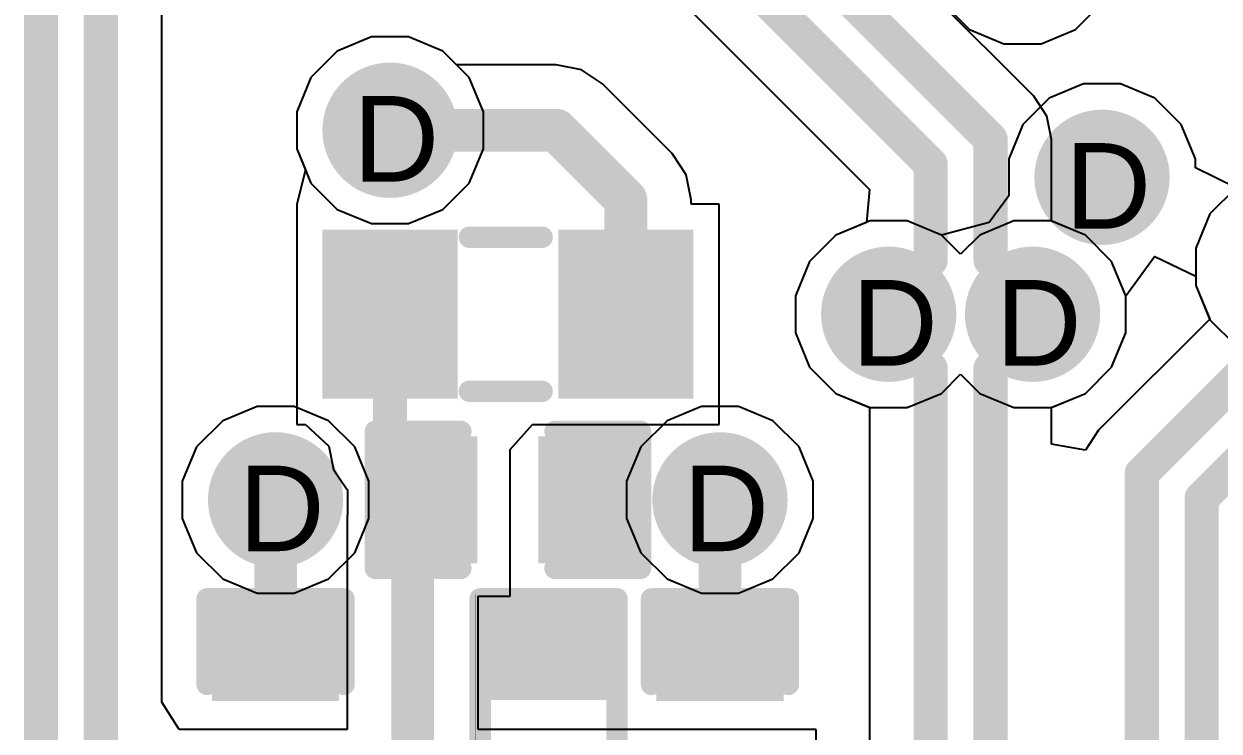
# Model space of a CAD drawing. Header units: inches. Extents: x 0 to 5401, y 0 to 5414.
# Drawn here: x 110.82 to 117.92, y 69.38 to 73.57 of the extents above; entities that cross this region are included whole.
import ezdxf

# ---------------------------------------------------------------- set-up
doc = ezdxf.new("R2010")
doc.units = ezdxf.units.IN
for name, color, linetype in [('Bottom Layer', 5, 'Continuous'), ('Bottom Solder', 6, 'Continuous'), ('Drill Drawing', 1, 'Continuous'), ('Layer 1', 16, 'Continuous'), ('Layer 2', 76, 'Continuous'), ('Top Layer', 1, 'Continuous'), ('Top Overlay', 2, 'Continuous'), ('Top Paste', 8, 'Continuous'), ('Top Solder', 216, 'Continuous'), ('Via Holes', 16, 'Continuous')]:
    doc.layers.add(name, color=color, linetype=linetype)
doc.styles.add('Arial', font='', dxfattribs={"height": 0.2})
doc.styles.get('Arial').set_extended_font_data('Arial')

# ---------------------------------------------------------------- blocks, each defined once
blk = doc.blocks.new('R___0402_65')
at = {"layer": 'Top Layer'}
for points in [[(-0.6985, -0.3175), (-0.6985, 0.3175), (-0.2413, 0.3175), (-0.2413, -0.3175)], [(0.2413, -0.3175), (0.2413, 0.3175), (0.6985, 0.3175), (0.6985, -0.3175)]]:
    blk.add_hatch(color=1, dxfattribs=at).paths.add_polyline_path(points)
at = {"layer": 'Top Paste'}
for points in [[(-0.6985, -0.3175), (-0.6985, 0.3175), (-0.2413, 0.3175), (-0.2413, -0.3175)], [(0.2413, -0.3175), (0.2413, 0.3175), (0.6985, 0.3175), (0.6985, -0.3175)]]:
    blk.add_hatch(color=8, dxfattribs=at).paths.add_polyline_path(points)
at = {"layer": 'Top Solder'}
for points in [[(-0.7535, -0.3725), (-0.7535, 0.3725), (-0.1863, 0.3725), (-0.1863, -0.3725)], [(0.1863, -0.3725), (0.1863, 0.3725), (0.7535, 0.3725), (0.7535, -0.3725)]]:
    blk.add_hatch(color=216, dxfattribs=at).paths.add_polyline_path(points)
at = {"layer": 'Top Overlay'}
for points in [[(0.7874, 0.4064, 0.127, 0.127, 0), (-0.7874, 0.4064, 0.127, 0.127, 0)], [(-0.7874, -0.4064, 0.127, 0.127, 0), (-0.7874, 0.4064, 0.127, 0.127, 0)], [(0.7874, -0.4064, 0.127, 0.127, 0), (0.7874, 0.4064, 0.127, 0.127, 0)], [(0.7874, -0.4064, 0.127, 0.127, 0), (-0.7874, -0.4064, 0.127, 0.127, 0)], [(0.8128, -0.4318, 0.00323, 0.00323, 0), (-0.8128, -0.4318, 0.00323, 0.00323, 0)]]:
    blk.add_lwpolyline(points, format="xyseb", dxfattribs=at)
for points in [[(-0.8191, 0.4064, 0.0635, 0.0635, 1), (-0.7556, 0.4064, 0.0635, 0.0635, 1)], [(-0.8191, 0.4064, 0.0635, 0.0635, 1), (-0.7556, 0.4064, 0.0635, 0.0635, 1)], [(0.7556, 0.4064, 0.0635, 0.0635, 1), (0.8191, 0.4064, 0.0635, 0.0635, 1)], [(0.7556, 0.4064, 0.0635, 0.0635, 1), (0.8191, 0.4064, 0.0635, 0.0635, 1)], [(-0.8191, -0.4064, 0.0635, 0.0635, 1), (-0.7556, -0.4064, 0.0635, 0.0635, 1)], [(-0.8191, -0.4064, 0.0635, 0.0635, 1), (-0.7556, -0.4064, 0.0635, 0.0635, 1)], [(0.7556, -0.4064, 0.0635, 0.0635, 1), (0.8191, -0.4064, 0.0635, 0.0635, 1)], [(0.7556, -0.4064, 0.0635, 0.0635, 1), (0.8191, -0.4064, 0.0635, 0.0635, 1)], [(-0.8136, -0.4318, 0.00161, 0.00161, 1), (-0.812, -0.4318, 0.00161, 0.00161, 1)], [(0.812, -0.4318, 0.00161, 0.00161, 1), (0.8136, -0.4318, 0.00161, 0.00161, 1)]]:
    blk.add_lwpolyline(points, format="xyseb", close=True, dxfattribs=at)
blk = doc.blocks.new('IND_0603__1608_M_______202')
at = {"layer": 'Top Layer'}
for points in [[(-1, 0.4), (-0.4, 0.4), (-0.4, -0.4), (-1, -0.4)], [(0.4, 0.4), (1, 0.4), (1, -0.4), (0.4, -0.4)]]:
    blk.add_hatch(color=1, dxfattribs=at).paths.add_polyline_path(points)
at = {"layer": 'Top Paste'}
for points in [[(-1, 0.4), (-0.4, 0.4), (-0.4, -0.4), (-1, -0.4)], [(0.4, 0.4), (1, 0.4), (1, -0.4), (0.4, -0.4)]]:
    blk.add_hatch(color=8, dxfattribs=at).paths.add_polyline_path(points)
at = {"layer": 'Top Solder'}
for points in [[(-1.1016, 0.5016), (-0.2984, 0.5016), (-0.2984, -0.5016), (-1.1016, -0.5016)], [(0.2984, 0.5016), (1.1016, 0.5016), (1.1016, -0.5016), (0.2984, -0.5016)]]:
    blk.add_hatch(color=216, dxfattribs=at).paths.add_polyline_path(points)
at = {"layer": 'Top Overlay'}
for points in [[(0.2286, 0.4572, 0.127, 0.127, 0), (-0.2032, 0.4572, 0.127, 0.127, 0)], [(0.2286, -0.4572, 0.127, 0.127, 0), (-0.2032, -0.4572, 0.127, 0.127, 0)]]:
    blk.add_lwpolyline(points, format="xyseb", dxfattribs=at)
for points in [[(-0.2349, 0.4572, 0.0635, 0.0635, 1), (-0.1714, 0.4572, 0.0635, 0.0635, 1)], [(0.1968, 0.4572, 0.0635, 0.0635, 1), (0.2604, 0.4572, 0.0635, 0.0635, 1)], [(-0.2349, -0.4572, 0.0635, 0.0635, 1), (-0.1714, -0.4572, 0.0635, 0.0635, 1)], [(0.1968, -0.4572, 0.0635, 0.0635, 1), (0.2604, -0.4572, 0.0635, 0.0635, 1)]]:
    blk.add_lwpolyline(points, format="xyseb", close=True, dxfattribs=at)
blk = doc.blocks.new('____0402_258')
at = {"layer": 'Top Layer'}
for points in [[(-0.6985, -0.3175), (-0.6985, 0.3175), (-0.2413, 0.3175), (-0.2413, -0.3175)], [(0.2413, -0.3175), (0.2413, 0.3175), (0.6985, 0.3175), (0.6985, -0.3175)]]:
    blk.add_hatch(color=1, dxfattribs=at).paths.add_polyline_path(points)
at = {"layer": 'Top Paste'}
for points in [[(-0.6985, -0.3175), (-0.6985, 0.3175), (-0.2413, 0.3175), (-0.2413, -0.3175)], [(0.2413, -0.3175), (0.2413, 0.3175), (0.6985, 0.3175), (0.6985, -0.3175)]]:
    blk.add_hatch(color=8, dxfattribs=at).paths.add_polyline_path(points)
at = {"layer": 'Top Solder'}
for points in [[(-0.7585, -0.3775), (-0.7585, 0.3775), (-0.1813, 0.3775), (-0.1813, -0.3775)], [(0.1813, -0.3775), (0.1813, 0.3775), (0.7585, 0.3775), (0.7585, -0.3775)]]:
    blk.add_hatch(color=216, dxfattribs=at).paths.add_polyline_path(points)
at = {"layer": 'Top Overlay'}
for points in [[(-0.7874, -0.4064, 0.127, 0.127, 0), (-0.7874, 0.4064, 0.127, 0.127, 0)], [(-0.2794, 0.4064, 0.127, 0.127, 0), (-0.7874, 0.4064, 0.127, 0.127, 0)], [(0.7874, 0.4064, 0.127, 0.127, 0), (0.2794, 0.4064, 0.127, 0.127, 0)], [(0.7874, -0.4064, 0.127, 0.127, 0), (0.7874, 0.4064, 0.127, 0.127, 0)], [(-0.2794, -0.4064, 0.127, 0.127, 0), (-0.7874, -0.4064, 0.127, 0.127, 0)], [(0.7874, -0.4064, 0.127, 0.127, 0), (0.2794, -0.4064, 0.127, 0.127, 0)]]:
    blk.add_lwpolyline(points, format="xyseb", dxfattribs=at)
for points in [[(-0.8191, 0.4064, 0.0635, 0.0635, 1), (-0.7556, 0.4064, 0.0635, 0.0635, 1)], [(-0.8191, 0.4064, 0.0635, 0.0635, 1), (-0.7556, 0.4064, 0.0635, 0.0635, 1)], [(-0.3111, 0.4064, 0.0635, 0.0635, 1), (-0.2477, 0.4064, 0.0635, 0.0635, 1)], [(0.2477, 0.4064, 0.0635, 0.0635, 1), (0.3111, 0.4064, 0.0635, 0.0635, 1)], [(0.7556, 0.4064, 0.0635, 0.0635, 1), (0.8191, 0.4064, 0.0635, 0.0635, 1)], [(0.7556, 0.4064, 0.0635, 0.0635, 1), (0.8191, 0.4064, 0.0635, 0.0635, 1)], [(-0.8191, -0.4064, 0.0635, 0.0635, 1), (-0.7556, -0.4064, 0.0635, 0.0635, 1)], [(-0.8191, -0.4064, 0.0635, 0.0635, 1), (-0.7556, -0.4064, 0.0635, 0.0635, 1)], [(-0.3111, -0.4064, 0.0635, 0.0635, 1), (-0.2477, -0.4064, 0.0635, 0.0635, 1)], [(0.2477, -0.4064, 0.0635, 0.0635, 1), (0.3111, -0.4064, 0.0635, 0.0635, 1)], [(0.7556, -0.4064, 0.0635, 0.0635, 1), (0.8191, -0.4064, 0.0635, 0.0635, 1)], [(0.7556, -0.4064, 0.0635, 0.0635, 1), (0.8191, -0.4064, 0.0635, 0.0635, 1)]]:
    blk.add_lwpolyline(points, format="xyseb", close=True, dxfattribs=at)
blk = doc.blocks.new('____0402_259')
at = {"layer": 'Top Layer'}
for points in [[(-0.6985, -0.3175), (-0.6985, 0.3175), (-0.2413, 0.3175), (-0.2413, -0.3175)], [(0.2413, -0.3175), (0.2413, 0.3175), (0.6985, 0.3175), (0.6985, -0.3175)]]:
    blk.add_hatch(color=1, dxfattribs=at).paths.add_polyline_path(points)
at = {"layer": 'Top Paste'}
for points in [[(-0.6985, -0.3175), (-0.6985, 0.3175), (-0.2413, 0.3175), (-0.2413, -0.3175)], [(0.2413, -0.3175), (0.2413, 0.3175), (0.6985, 0.3175), (0.6985, -0.3175)]]:
    blk.add_hatch(color=8, dxfattribs=at).paths.add_polyline_path(points)
at = {"layer": 'Top Solder'}
for points in [[(-0.7585, -0.3775), (-0.7585, 0.3775), (-0.1813, 0.3775), (-0.1813, -0.3775)], [(0.1813, -0.3775), (0.1813, 0.3775), (0.7585, 0.3775), (0.7585, -0.3775)]]:
    blk.add_hatch(color=216, dxfattribs=at).paths.add_polyline_path(points)
at = {"layer": 'Top Overlay'}
for points in [[(-0.7874, -0.4064, 0.127, 0.127, 0), (-0.7874, 0.4064, 0.127, 0.127, 0)], [(-0.2794, 0.4064, 0.127, 0.127, 0), (-0.7874, 0.4064, 0.127, 0.127, 0)], [(0.7874, 0.4064, 0.127, 0.127, 0), (0.2794, 0.4064, 0.127, 0.127, 0)], [(0.7874, -0.4064, 0.127, 0.127, 0), (0.7874, 0.4064, 0.127, 0.127, 0)], [(-0.2794, -0.4064, 0.127, 0.127, 0), (-0.7874, -0.4064, 0.127, 0.127, 0)], [(0.7874, -0.4064, 0.127, 0.127, 0), (0.2794, -0.4064, 0.127, 0.127, 0)]]:
    blk.add_lwpolyline(points, format="xyseb", dxfattribs=at)
for points in [[(-0.8191, 0.4064, 0.0635, 0.0635, 1), (-0.7556, 0.4064, 0.0635, 0.0635, 1)], [(-0.8191, 0.4064, 0.0635, 0.0635, 1), (-0.7556, 0.4064, 0.0635, 0.0635, 1)], [(-0.3111, 0.4064, 0.0635, 0.0635, 1), (-0.2477, 0.4064, 0.0635, 0.0635, 1)], [(0.2477, 0.4064, 0.0635, 0.0635, 1), (0.3111, 0.4064, 0.0635, 0.0635, 1)], [(0.7556, 0.4064, 0.0635, 0.0635, 1), (0.8191, 0.4064, 0.0635, 0.0635, 1)], [(0.7556, 0.4064, 0.0635, 0.0635, 1), (0.8191, 0.4064, 0.0635, 0.0635, 1)], [(-0.8191, -0.4064, 0.0635, 0.0635, 1), (-0.7556, -0.4064, 0.0635, 0.0635, 1)], [(-0.8191, -0.4064, 0.0635, 0.0635, 1), (-0.7556, -0.4064, 0.0635, 0.0635, 1)], [(-0.3111, -0.4064, 0.0635, 0.0635, 1), (-0.2477, -0.4064, 0.0635, 0.0635, 1)], [(0.2477, -0.4064, 0.0635, 0.0635, 1), (0.3111, -0.4064, 0.0635, 0.0635, 1)], [(0.7556, -0.4064, 0.0635, 0.0635, 1), (0.8191, -0.4064, 0.0635, 0.0635, 1)], [(0.7556, -0.4064, 0.0635, 0.0635, 1), (0.8191, -0.4064, 0.0635, 0.0635, 1)]]:
    blk.add_lwpolyline(points, format="xyseb", close=True, dxfattribs=at)
blk = doc.blocks.new('____0402_261')
at = {"layer": 'Top Layer'}
for points in [[(-0.6985, -0.3175), (-0.6985, 0.3175), (-0.2413, 0.3175), (-0.2413, -0.3175)], [(0.2413, -0.3175), (0.2413, 0.3175), (0.6985, 0.3175), (0.6985, -0.3175)]]:
    blk.add_hatch(color=1, dxfattribs=at).paths.add_polyline_path(points)
at = {"layer": 'Top Paste'}
for points in [[(-0.6985, -0.3175), (-0.6985, 0.3175), (-0.2413, 0.3175), (-0.2413, -0.3175)], [(0.2413, -0.3175), (0.2413, 0.3175), (0.6985, 0.3175), (0.6985, -0.3175)]]:
    blk.add_hatch(color=8, dxfattribs=at).paths.add_polyline_path(points)
at = {"layer": 'Top Solder'}
for points in [[(-0.7585, -0.3775), (-0.7585, 0.3775), (-0.1813, 0.3775), (-0.1813, -0.3775)], [(0.1813, -0.3775), (0.1813, 0.3775), (0.7585, 0.3775), (0.7585, -0.3775)]]:
    blk.add_hatch(color=216, dxfattribs=at).paths.add_polyline_path(points)
at = {"layer": 'Top Overlay'}
for points in [[(-0.7874, 0.4064, 0.127, 0.127, 0), (-0.7874, -0.4064, 0.127, 0.127, 0)], [(-0.2794, 0.4064, 0.127, 0.127, 0), (-0.7874, 0.4064, 0.127, 0.127, 0)], [(0.7874, 0.4064, 0.127, 0.127, 0), (0.2794, 0.4064, 0.127, 0.127, 0)], [(0.7874, 0.4064, 0.127, 0.127, 0), (0.7874, -0.4064, 0.127, 0.127, 0)], [(-0.2794, -0.4064, 0.127, 0.127, 0), (-0.7874, -0.4064, 0.127, 0.127, 0)], [(0.7874, -0.4064, 0.127, 0.127, 0), (0.2794, -0.4064, 0.127, 0.127, 0)]]:
    blk.add_lwpolyline(points, format="xyseb", dxfattribs=at)
for points in [[(-0.8191, 0.4064, 0.0635, 0.0635, 1), (-0.7556, 0.4064, 0.0635, 0.0635, 1)], [(-0.8191, 0.4064, 0.0635, 0.0635, 1), (-0.7556, 0.4064, 0.0635, 0.0635, 1)], [(-0.3111, 0.4064, 0.0635, 0.0635, 1), (-0.2477, 0.4064, 0.0635, 0.0635, 1)], [(0.2477, 0.4064, 0.0635, 0.0635, 1), (0.3111, 0.4064, 0.0635, 0.0635, 1)], [(0.7556, 0.4064, 0.0635, 0.0635, 1), (0.8191, 0.4064, 0.0635, 0.0635, 1)], [(0.7556, 0.4064, 0.0635, 0.0635, 1), (0.8191, 0.4064, 0.0635, 0.0635, 1)], [(-0.8191, -0.4064, 0.0635, 0.0635, 1), (-0.7556, -0.4064, 0.0635, 0.0635, 1)], [(-0.8191, -0.4064, 0.0635, 0.0635, 1), (-0.7556, -0.4064, 0.0635, 0.0635, 1)], [(-0.3111, -0.4064, 0.0635, 0.0635, 1), (-0.2477, -0.4064, 0.0635, 0.0635, 1)], [(0.2477, -0.4064, 0.0635, 0.0635, 1), (0.3111, -0.4064, 0.0635, 0.0635, 1)], [(0.7556, -0.4064, 0.0635, 0.0635, 1), (0.8191, -0.4064, 0.0635, 0.0635, 1)], [(0.7556, -0.4064, 0.0635, 0.0635, 1), (0.8191, -0.4064, 0.0635, 0.0635, 1)]]:
    blk.add_lwpolyline(points, format="xyseb", close=True, dxfattribs=at)

msp = doc.modelspace()

# ---------------------------------------------------------------- hatches: boundary and pattern name
at = {"layer": 'Bottom Layer'}
h = msp.add_hatch(color=5, dxfattribs=at)
edge = h.paths.add_edge_path()
edge.add_arc((112.9937, 72.9422), 0.3, 0, 360)
h = msp.add_hatch(color=5, dxfattribs=at)
edge = h.paths.add_edge_path()
edge.add_arc((117.221, 72.6628), 0.3, 0, 360)
h = msp.add_hatch(color=5, dxfattribs=at)
edge = h.paths.add_edge_path()
edge.add_arc((115.9544, 71.85), 0.3, 0, 360)
h = msp.add_hatch(color=5, dxfattribs=at)
edge = h.paths.add_edge_path()
edge.add_arc((116.8084, 71.85), 0.3, 0, 360)
h = msp.add_hatch(color=5, dxfattribs=at)
edge = h.paths.add_edge_path()
edge.add_arc((112.314, 70.7484), 0.3, 0, 360)
h = msp.add_hatch(color=5, dxfattribs=at)
edge = h.paths.add_edge_path()
edge.add_arc((114.9524, 70.7484), 0.3, 0, 360)
at = {"layer": 'Bottom Solder'}
h = msp.add_hatch(color=6, dxfattribs=at)
edge = h.paths.add_edge_path()
edge.add_arc((112.9937, 72.9422), 0.4016, 0, 360)
h = msp.add_hatch(color=6, dxfattribs=at)
edge = h.paths.add_edge_path()
edge.add_arc((117.221, 72.6628), 0.4016, 0, 360)
h = msp.add_hatch(color=6, dxfattribs=at)
edge = h.paths.add_edge_path()
edge.add_arc((115.9544, 71.85), 0.4016, 0, 360)
h = msp.add_hatch(color=6, dxfattribs=at)
edge = h.paths.add_edge_path()
edge.add_arc((116.8084, 71.85), 0.4016, 0, 360)
h = msp.add_hatch(color=6, dxfattribs=at)
edge = h.paths.add_edge_path()
edge.add_arc((112.314, 70.7484), 0.4016, 0, 360)
h = msp.add_hatch(color=6, dxfattribs=at)
edge = h.paths.add_edge_path()
edge.add_arc((114.9524, 70.7484), 0.4016, 0, 360)
at = {"layer": 'Layer 1'}
h = msp.add_hatch(color=16, dxfattribs=at)
edge = h.paths.add_edge_path()
edge.add_arc((112.9937, 72.9422), 0.3, 0, 360)
h = msp.add_hatch(color=16, dxfattribs=at)
edge = h.paths.add_edge_path()
edge.add_arc((117.221, 72.6628), 0.3, 0, 360)
h = msp.add_hatch(color=16, dxfattribs=at)
edge = h.paths.add_edge_path()
edge.add_arc((115.9544, 71.85), 0.3, 0, 360)
h = msp.add_hatch(color=16, dxfattribs=at)
edge = h.paths.add_edge_path()
edge.add_arc((116.8084, 71.85), 0.3, 0, 360)
h = msp.add_hatch(color=16, dxfattribs=at)
edge = h.paths.add_edge_path()
edge.add_arc((112.314, 70.7484), 0.3, 0, 360)
h = msp.add_hatch(color=16, dxfattribs=at)
edge = h.paths.add_edge_path()
edge.add_arc((114.9524, 70.7484), 0.3, 0, 360)
at = {"layer": 'Layer 2'}
h = msp.add_hatch(color=76, dxfattribs=at)
edge = h.paths.add_edge_path()
edge.add_arc((112.9937, 72.9422), 0.3, 0, 360)
h = msp.add_hatch(color=76, dxfattribs=at)
edge = h.paths.add_edge_path()
edge.add_arc((117.221, 72.6628), 0.3, 0, 360)
h = msp.add_hatch(color=76, dxfattribs=at)
edge = h.paths.add_edge_path()
edge.add_arc((115.9544, 71.85), 0.3, 0, 360)
h = msp.add_hatch(color=76, dxfattribs=at)
edge = h.paths.add_edge_path()
edge.add_arc((116.8084, 71.85), 0.3, 0, 360)
h = msp.add_hatch(color=76, dxfattribs=at)
edge = h.paths.add_edge_path()
edge.add_arc((112.314, 70.7484), 0.3, 0, 360)
h = msp.add_hatch(color=76, dxfattribs=at)
edge = h.paths.add_edge_path()
edge.add_arc((114.9524, 70.7484), 0.3, 0, 360)
at = {"layer": 'Top Layer'}
h = msp.add_hatch(color=1, dxfattribs=at)
edge = h.paths.add_edge_path()
edge.add_arc((112.9937, 72.9422), 0.3, 0, 360)
h = msp.add_hatch(color=1, dxfattribs=at)
edge = h.paths.add_edge_path()
edge.add_arc((117.221, 72.6628), 0.3, 0, 360)
h = msp.add_hatch(color=1, dxfattribs=at)
edge = h.paths.add_edge_path()
edge.add_arc((115.9544, 71.85), 0.3, 0, 360)
h = msp.add_hatch(color=1, dxfattribs=at)
edge = h.paths.add_edge_path()
edge.add_arc((116.8084, 71.85), 0.3, 0, 360)
h = msp.add_hatch(color=1, dxfattribs=at)
edge = h.paths.add_edge_path()
edge.add_arc((112.314, 70.7484), 0.3, 0, 360)
h = msp.add_hatch(color=1, dxfattribs=at)
edge = h.paths.add_edge_path()
edge.add_arc((114.9524, 70.7484), 0.3, 0, 360)
at = {"layer": 'Top Solder'}
h = msp.add_hatch(color=216, dxfattribs=at)
edge = h.paths.add_edge_path()
edge.add_arc((112.9937, 72.9422), 0.4016, 0, 360)
h = msp.add_hatch(color=216, dxfattribs=at)
edge = h.paths.add_edge_path()
edge.add_arc((117.221, 72.6628), 0.4016, 0, 360)
h = msp.add_hatch(color=216, dxfattribs=at)
edge = h.paths.add_edge_path()
edge.add_arc((115.9544, 71.85), 0.4016, 0, 360)
h = msp.add_hatch(color=216, dxfattribs=at)
edge = h.paths.add_edge_path()
edge.add_arc((116.8084, 71.85), 0.4016, 0, 360)
h = msp.add_hatch(color=216, dxfattribs=at)
edge = h.paths.add_edge_path()
edge.add_arc((112.314, 70.7484), 0.4016, 0, 360)
h = msp.add_hatch(color=216, dxfattribs=at)
edge = h.paths.add_edge_path()
edge.add_arc((114.9524, 70.7484), 0.4016, 0, 360)
at = {"layer": 'Via Holes'}
h = msp.add_hatch(color=7, dxfattribs=at)
edge = h.paths.add_edge_path()
edge.add_arc((112.9937, 72.9422), 0.15, 0, 360)
h = msp.add_hatch(color=7, dxfattribs=at)
edge = h.paths.add_edge_path()
edge.add_arc((117.221, 72.6628), 0.15, 0, 360)
h = msp.add_hatch(color=7, dxfattribs=at)
edge = h.paths.add_edge_path()
edge.add_arc((115.9544, 71.85), 0.15, 0, 360)
h = msp.add_hatch(color=7, dxfattribs=at)
edge = h.paths.add_edge_path()
edge.add_arc((116.8084, 71.85), 0.15, 0, 360)
h = msp.add_hatch(color=7, dxfattribs=at)
edge = h.paths.add_edge_path()
edge.add_arc((112.314, 70.7484), 0.15, 0, 360)
h = msp.add_hatch(color=7, dxfattribs=at)
edge = h.paths.add_edge_path()
edge.add_arc((114.9524, 70.7484), 0.15, 0, 360)

# ---------------------------------------------------------------- linework, layer by layer
at = {"layer": 'Bottom Layer'}
for p, q in [((116.8156, 73.1441), (115.4246, 74.5351)), ((114.45, 73.9812), (115.2882, 73.143)), ((112.8835, 73.4962), (112.6799, 73.4119)), ((113.1039, 73.4962), (112.8835, 73.4962)), ((113.3075, 73.4119), (113.1039, 73.4962)), ((112.6799, 73.4119), (112.5241, 73.256)), ((113.4634, 73.256), (113.3075, 73.4119)), ((112.5241, 73.256), (112.4397, 73.0524)), ((113.5477, 73.0524), (113.4634, 73.256)), ((115.2882, 73.143), (115.2882, 73.143)), ((115.2882, 73.143), (115.2882, 73.143)), ((115.2882, 73.143), (115.8408, 72.5904)), ((116.8942, 73.0265), (116.8156, 73.1441)), ((116.8156, 73.1441), (116.8156, 73.1441)), ((112.4397, 73.0524), (112.4397, 72.832)), ((113.5477, 72.832), (113.5477, 73.0524)), ((116.9218, 72.8877), (116.8942, 73.0265)), ((116.9218, 72.4027), (116.9218, 72.8877)), ((112.4397, 72.832), (112.5241, 72.6284)), ((113.4634, 72.6284), (113.5477, 72.832)), ((112.5241, 72.6284), (112.6799, 72.4726)), ((113.3075, 72.4726), (113.4634, 72.6284)), ((118.0173, 72.6012), (117.8615, 72.4453)), ((115.8408, 72.5904), (115.8221, 72.3949)), ((112.6799, 72.4726), (112.8835, 72.3882)), ((113.1039, 72.3882), (113.3075, 72.4726)), ((112.8835, 72.3882), (113.1039, 72.3882)), ((115.8221, 72.3949), (115.6406, 72.3197)), ((117.1222, 72.3197), (116.9218, 72.4027)), ((117.8615, 72.4453), (117.7771, 72.2417)), ((115.6406, 72.3197), (115.4848, 72.1638)), ((117.2781, 72.1638), (117.1222, 72.3197)), ((117.7771, 72.2417), (117.7771, 72.0213)), ((115.4848, 72.1638), (115.4004, 71.9602)), ((117.3624, 71.9602), (117.2781, 72.1638)), ((115.4004, 71.9602), (115.4004, 71.7398)), ((117.3624, 71.7398), (117.3624, 71.9602)), ((117.7771, 72.0213), (117.8615, 71.8177)), ((117.8615, 71.8177), (118.0173, 71.6619)), ((115.4004, 71.7398), (115.4848, 71.5362)), ((117.2781, 71.5362), (117.3624, 71.7398)), ((115.4848, 71.5362), (115.6406, 71.3804)), ((117.1222, 71.3804), (117.2781, 71.5362)), ((116.2682, 71.3804), (116.3814, 71.4935)), ((116.3814, 71.4935), (116.4946, 71.3804)), ((115.6406, 71.3804), (115.8442, 71.296)), ((116.0646, 71.296), (116.2682, 71.3804)), ((116.4946, 71.3804), (116.6982, 71.296)), ((116.9186, 71.296), (117.1222, 71.3804)), ((115.8442, 71.296), (116.0646, 71.296)), ((116.6982, 71.296), (116.9186, 71.296))]:
    msp.add_line(p, q, dxfattribs=at)
for points in [[(115.062, 74.3849, 0.2032, 0.2032, 0), (116.5592, 72.8877, 0.2032, 0.2032, 0)], [(114.7064, 74.2376, 0.2032, 0.2032, 0), (115.5446, 73.3994, 0.2032, 0.2032, 0)], [(115.5446, 73.3994, 0.2032, 0.2032, 0), (116.2036, 72.7404, 0.2032, 0.2032, 0)], [(115.5446, 73.3994, 0.2032, 0.2032, 0), (115.5446, 73.3994, 0.2032, 0.2032, 0)], [(116.5592, 72.1724, 0.2032, 0.2032, 0), (116.5592, 72.8877, 0.2032, 0.2032, 0)], [(116.2036, 72.1724, 0.2032, 0.2032, 0), (116.2036, 72.7404, 0.2032, 0.2032, 0)], [(115.9544, 71.9232, 0.2032, 0.2032, 0), (116.2036, 72.1724, 0.2032, 0.2032, 0)], [(116.5592, 72.1724, 0.2032, 0.2032, 0), (116.8084, 71.9232, 0.2032, 0.2032, 0)], [(115.9544, 71.85, 0.2032, 0.2032, 0), (115.9544, 71.9232, 0.2032, 0.2032, 0)], [(116.8084, 71.85, 0.2032, 0.2032, 0), (116.8084, 71.9232, 0.2032, 0.2032, 0)]]:
    msp.add_lwpolyline(points, format="xyseb", dxfattribs=at)
for points in [[(115.4938, 73.3994, 0.1016, 0.1016, 1), (115.5954, 73.3994, 0.1016, 0.1016, 1)], [(115.4938, 73.3994, 0.1016, 0.1016, 1), (115.5954, 73.3994, 0.1016, 0.1016, 1)], [(115.4938, 73.3994, 0.1016, 0.1016, 1), (115.5954, 73.3994, 0.1016, 0.1016, 1)], [(115.4938, 73.3994, 0.1016, 0.1016, 1), (115.5954, 73.3994, 0.1016, 0.1016, 1)], [(116.5084, 72.8877, 0.1016, 0.1016, 1), (116.61, 72.8877, 0.1016, 0.1016, 1)], [(116.5084, 72.8877, 0.1016, 0.1016, 1), (116.61, 72.8877, 0.1016, 0.1016, 1)], [(116.1528, 72.7404, 0.1016, 0.1016, 1), (116.2544, 72.7404, 0.1016, 0.1016, 1)], [(116.1528, 72.7404, 0.1016, 0.1016, 1), (116.2544, 72.7404, 0.1016, 0.1016, 1)], [(116.1528, 72.1724, 0.1016, 0.1016, 1), (116.2544, 72.1724, 0.1016, 0.1016, 1)], [(116.1528, 72.1724, 0.1016, 0.1016, 1), (116.2544, 72.1724, 0.1016, 0.1016, 1)], [(116.5084, 72.1724, 0.1016, 0.1016, 1), (116.61, 72.1724, 0.1016, 0.1016, 1)], [(116.5084, 72.1724, 0.1016, 0.1016, 1), (116.61, 72.1724, 0.1016, 0.1016, 1)], [(115.9036, 71.9232, 0.1016, 0.1016, 1), (116.0052, 71.9232, 0.1016, 0.1016, 1)], [(115.9036, 71.9232, 0.1016, 0.1016, 1), (116.0052, 71.9232, 0.1016, 0.1016, 1)], [(116.7576, 71.9232, 0.1016, 0.1016, 1), (116.8592, 71.9232, 0.1016, 0.1016, 1)], [(116.7576, 71.9232, 0.1016, 0.1016, 1), (116.8592, 71.9232, 0.1016, 0.1016, 1)], [(115.9036, 71.85, 0.1016, 0.1016, 1), (116.0052, 71.85, 0.1016, 0.1016, 1)], [(116.7576, 71.85, 0.1016, 0.1016, 1), (116.8592, 71.85, 0.1016, 0.1016, 1)]]:
    msp.add_lwpolyline(points, format="xyseb", close=True, dxfattribs=at)
at = {"layer": 'Layer 1'}
for p, q in [((112.8835, 73.4962), (112.6799, 73.4119)), ((113.1039, 73.4962), (112.8835, 73.4962)), ((113.3075, 73.4119), (113.1039, 73.4962)), ((112.6799, 73.4119), (112.5241, 73.256)), ((113.4634, 73.256), (113.3075, 73.4119)), ((112.5241, 73.256), (112.4397, 73.0524)), ((113.5477, 73.0524), (113.4634, 73.256)), ((112.4397, 73.0524), (112.4397, 72.832)), ((113.5477, 72.832), (113.5477, 73.0524)), ((112.4397, 72.832), (112.5241, 72.6284)), ((113.4634, 72.6284), (113.5477, 72.832)), ((112.5241, 72.6284), (112.6799, 72.4726)), ((113.3075, 72.4726), (113.4634, 72.6284)), ((118.0173, 72.6012), (117.8615, 72.4453)), ((112.6799, 72.4726), (112.8835, 72.3882)), ((113.1039, 72.3882), (113.3075, 72.4726)), ((112.8835, 72.3882), (113.1039, 72.3882)), ((115.8442, 72.404), (115.6406, 72.3197)), ((116.0646, 72.404), (115.8442, 72.404)), ((116.2682, 72.3197), (116.0646, 72.404)), ((116.6982, 72.404), (116.4946, 72.3197)), ((116.9186, 72.404), (116.6982, 72.404)), ((117.1222, 72.3197), (116.9186, 72.404)), ((117.8615, 72.4453), (117.7771, 72.2417)), ((115.6406, 72.3197), (115.4848, 72.1638)), ((116.3814, 72.2065), (116.2682, 72.3197)), ((116.4946, 72.3197), (116.3814, 72.2065)), ((117.2781, 72.1638), (117.1222, 72.3197)), ((117.7771, 72.2417), (117.7771, 72.0213)), ((115.4848, 72.1638), (115.4004, 71.9602)), ((117.3624, 71.9602), (117.2781, 72.1638)), ((115.4004, 71.9602), (115.4004, 71.7398)), ((117.3624, 71.7398), (117.3624, 71.9602)), ((117.7771, 72.0213), (117.8615, 71.8177)), ((117.8615, 71.8177), (118.0173, 71.6619)), ((115.4004, 71.7398), (115.4848, 71.5362)), ((117.2781, 71.5362), (117.3624, 71.7398)), ((115.4848, 71.5362), (115.6406, 71.3804)), ((117.1222, 71.3804), (117.2781, 71.5362)), ((116.2682, 71.3804), (116.3814, 71.4935)), ((116.3814, 71.4935), (116.4946, 71.3804)), ((115.6406, 71.3804), (115.8442, 71.296)), ((116.0646, 71.296), (116.2682, 71.3804)), ((116.4946, 71.3804), (116.6982, 71.296)), ((116.9186, 71.296), (117.1222, 71.3804)), ((115.8442, 71.296), (116.0646, 71.296)), ((116.6982, 71.296), (116.9186, 71.296))]:
    msp.add_line(p, q, dxfattribs=at)
at = {"layer": 'Layer 2'}
for p, q in [((116.279, 73.6952), (116.4349, 73.5394)), ((117.0625, 73.5394), (117.2183, 73.6952)), ((116.4349, 73.5394), (116.6385, 73.455)), ((116.8589, 73.455), (117.0625, 73.5394)), ((116.6385, 73.455), (116.8589, 73.455)), ((117.1108, 73.2168), (116.9072, 73.1325)), ((117.3312, 73.2168), (117.1108, 73.2168)), ((117.5348, 73.1325), (117.3312, 73.2168)), ((116.9072, 73.1325), (116.7514, 72.9766)), ((117.6907, 72.9766), (117.5348, 73.1325)), ((116.7514, 72.9766), (116.667, 72.773)), ((117.775, 72.773), (117.6907, 72.9766)), ((116.667, 72.773), (116.667, 72.5526)), ((117.775, 72.7181), (117.775, 72.773)), ((118.0173, 72.6012), (117.775, 72.7181)), ((116.667, 72.5526), (116.5516, 72.3955)), ((115.8442, 72.404), (115.6406, 72.3197)), ((116.0646, 72.404), (115.8442, 72.404)), ((116.2682, 72.3197), (116.0646, 72.404)), ((116.5516, 72.3955), (116.2682, 72.3197)), ((115.6406, 72.3197), (115.4848, 72.1638)), ((117.3624, 71.9602), (117.5328, 72.1923)), ((117.5328, 72.1923), (117.5348, 72.1932)), ((117.5348, 72.1932), (117.7771, 72.0763)), ((115.4848, 72.1638), (115.4004, 71.9602)), ((117.7771, 72.0763), (117.7771, 72.0213)), ((115.4004, 71.9602), (115.4004, 71.7398)), ((117.3624, 71.7398), (117.3624, 71.9602)), ((117.7771, 72.0213), (117.8615, 71.8177)), ((117.8615, 71.8177), (118.0173, 71.6619)), ((115.4004, 71.7398), (115.4848, 71.5362)), ((117.2781, 71.5362), (117.3624, 71.7398)), ((115.4848, 71.5362), (115.6406, 71.3804)), ((117.1222, 71.3804), (117.2781, 71.5362)), ((116.2682, 71.3804), (116.3814, 71.4935)), ((116.3814, 71.4935), (116.4946, 71.3804)), ((115.6406, 71.3804), (115.8442, 71.296)), ((116.0646, 71.296), (116.2682, 71.3804)), ((116.4946, 71.3804), (116.6982, 71.296)), ((116.9186, 71.296), (117.1222, 71.3804)), ((112.2038, 71.3024), (112.0002, 71.2181)), ((112.4242, 71.3024), (112.2038, 71.3024)), ((112.6278, 71.2181), (112.4242, 71.3024)), ((114.8422, 71.3024), (114.6386, 71.2181)), ((115.0626, 71.3024), (114.8422, 71.3024)), ((115.2662, 71.2181), (115.0626, 71.3024)), ((115.8442, 71.296), (116.0646, 71.296)), ((116.6982, 71.296), (116.9186, 71.296)), ((112.0002, 71.2181), (111.8444, 71.0622)), ((112.7837, 71.0622), (112.6278, 71.2181)), ((114.6386, 71.2181), (114.4828, 71.0622)), ((115.4221, 71.0622), (115.2662, 71.2181)), ((111.8444, 71.0622), (111.76, 70.8586)), ((112.868, 70.8586), (112.7837, 71.0622)), ((114.4828, 71.0622), (114.3984, 70.8586)), ((115.5064, 70.8586), (115.4221, 71.0622)), ((111.76, 70.8586), (111.76, 70.6382)), ((112.868, 70.6382), (112.868, 70.8586)), ((114.3984, 70.8586), (114.3984, 70.6382)), ((115.5064, 70.6382), (115.5064, 70.8586)), ((111.76, 70.6382), (111.8444, 70.4346)), ((112.7837, 70.4346), (112.868, 70.6382)), ((114.3984, 70.6382), (114.4828, 70.4346)), ((115.4221, 70.4346), (115.5064, 70.6382)), ((111.8444, 70.4346), (112.0002, 70.2788)), ((112.6278, 70.2788), (112.7837, 70.4346)), ((114.4828, 70.4346), (114.6386, 70.2788)), ((115.2662, 70.2788), (115.4221, 70.4346)), ((112.0002, 70.2788), (112.2038, 70.1944)), ((112.4242, 70.1944), (112.6278, 70.2788)), ((114.6386, 70.2788), (114.8422, 70.1944)), ((115.0626, 70.1944), (115.2662, 70.2788)), ((112.2038, 70.1944), (112.4242, 70.1944)), ((114.8422, 70.1944), (115.0626, 70.1944))]:
    msp.add_line(p, q, dxfattribs=at)
at = {"layer": 'Top Layer'}
for p, q in [((111.6396, 69.5468), (111.6396, 74.3458)), ((112.8835, 73.4962), (112.6799, 73.4119)), ((113.1039, 73.4962), (112.8835, 73.4962)), ((113.3075, 73.4119), (113.1039, 73.4962)), ((112.6799, 73.4119), (112.5241, 73.256)), ((113.3887, 73.3307), (113.3075, 73.4119)), ((113.9808, 73.3307), (113.3887, 73.3307)), ((114.1295, 73.3011), (113.9808, 73.3307)), ((112.5241, 73.256), (112.4397, 73.0524)), ((114.2555, 73.2169), (114.1295, 73.3011)), ((114.6684, 72.804), (114.2555, 73.2169)), ((112.4397, 73.0524), (112.4397, 72.832)), ((112.4397, 72.832), (112.4914, 72.7072)), ((114.7526, 72.678), (114.6684, 72.804)), ((112.4914, 72.7072), (112.4397, 72.504)), ((114.7822, 72.5293), (114.7526, 72.678)), ((118.0173, 72.6012), (117.8615, 72.4453)), ((114.7822, 72.504), (114.7822, 72.5293)), ((112.4397, 72.504), (112.4397, 72.504)), ((112.4397, 72.504), (112.4397, 71.196)), ((114.9477, 72.504), (114.7822, 72.504)), ((114.9477, 71.196), (114.9477, 72.504)), ((115.8442, 72.404), (115.6406, 72.3197)), ((116.0646, 72.404), (115.8442, 72.404)), ((116.2682, 72.3197), (116.0646, 72.404)), ((116.6982, 72.404), (116.4946, 72.3197)), ((116.9186, 72.404), (116.6982, 72.404)), ((117.1222, 72.3197), (116.9186, 72.404)), ((117.8615, 72.4453), (117.7771, 72.2417)), ((115.6406, 72.3197), (115.4848, 72.1638)), ((116.3814, 72.2065), (116.2682, 72.3197)), ((116.4946, 72.3197), (116.3814, 72.2065)), ((117.2781, 72.1638), (117.1222, 72.3197)), ((117.7771, 72.2417), (117.7771, 72.0213)), ((115.4848, 72.1638), (115.4004, 71.9602)), ((117.3624, 71.9602), (117.2781, 72.1638)), ((115.4004, 71.9602), (115.4004, 71.7398)), ((117.3624, 71.7398), (117.3624, 71.9602)), ((117.7771, 72.0213), (117.8602, 71.8209)), ((117.8602, 71.8209), (117.2006, 71.1613)), ((115.4004, 71.7398), (115.4848, 71.5362)), ((117.2781, 71.5362), (117.3624, 71.7398)), ((115.4848, 71.5362), (115.6406, 71.3804)), ((117.1222, 71.3804), (117.2781, 71.5362)), ((115.6406, 71.3804), (115.841, 71.2973)), ((116.9218, 71.2973), (117.1222, 71.3804)), ((115.841, 71.2973), (115.841, 68.678)), ((116.9218, 71.0788), (116.9218, 71.2973)), ((112.4397, 71.196), (112.4913, 71.196)), ((112.4913, 71.196), (112.6311, 71.0674)), ((113.7064, 71.048), (113.8397, 71.196)), ((113.8397, 71.196), (113.8583, 71.196)), ((113.8583, 71.196), (114.9477, 71.196)), ((117.2006, 71.1613), (117.122, 71.0436)), ((112.6311, 71.0674), (112.6587, 70.9287)), ((113.7064, 70.1769), (113.7064, 71.048)), ((117.122, 71.0436), (116.9218, 71.0788)), ((112.6587, 70.9287), (112.7373, 70.811)), ((112.7373, 70.811), (112.7412, 70.8072)), ((112.7412, 70.8072), (112.7412, 70.6613)), ((112.7412, 70.6613), (112.7395, 70.6525)), ((112.7395, 70.6525), (112.7395, 69.3862)), ((113.5164, 69.3862), (113.5164, 70.1769)), ((113.5164, 70.1769), (113.7064, 70.1769)), ((111.7425, 69.3862), (111.6396, 69.5468)), ((112.7395, 69.3862), (111.7425, 69.3862)), ((115.5239, 69.3862), (113.5164, 69.3862)), ((115.5239, 68.6596), (115.5239, 69.3862))]:
    msp.add_line(p, q, dxfattribs=at)
for points in [[(111.277, 68.4147, 0.2032, 0.2032, 0), (111.277, 98.6169, 0.2032, 0.2032, 0)], [(110.9214, 68.2674, 0.2032, 0.2032, 0), (110.9214, 98.4696, 0.2032, 0.2032, 0)], [(112.9937, 72.9422, 0.254, 0.254, 0), (113.9808, 72.9422, 0.254, 0.254, 0)], [(113.9808, 72.9422, 0.254, 0.254, 0), (114.3937, 72.5293, 0.254, 0.254, 0)], [(114.3937, 71.85, 0.254, 0.254, 0), (114.3937, 72.5293, 0.254, 0.254, 0)], [(112.9937, 71.0674, 0.2032, 0.2032, 0), (112.9937, 71.85, 0.2032, 0.2032, 0)], [(115.9544, 71.7769, 0.2032, 0.2032, 0), (115.9544, 71.85, 0.2032, 0.2032, 0)], [(116.8084, 71.7769, 0.2032, 0.2032, 0), (116.8084, 71.85, 0.2032, 0.2032, 0)], [(115.9544, 71.7769, 0.2032, 0.2032, 0), (116.2036, 71.5277, 0.2032, 0.2032, 0)], [(116.5592, 71.5277, 0.2032, 0.2032, 0), (116.8084, 71.7769, 0.2032, 0.2032, 0)], [(117.4569, 70.9049, 0.2032, 0.2032, 0), (118.2794, 71.7274, 0.2032, 0.2032, 0)], [(116.2036, 68.4902, 0.2032, 0.2032, 0), (116.2036, 71.5277, 0.2032, 0.2032, 0)], [(116.5592, 68.3429, 0.2032, 0.2032, 0), (116.5592, 71.5277, 0.2032, 0.2032, 0)], [(117.8125, 70.7576, 0.2032, 0.2032, 0), (118.5309, 71.4759, 0.2032, 0.2032, 0)], [(112.9937, 71.0674, 0.2032, 0.2032, 0), (113.2238, 70.8373, 0.2032, 0.2032, 0)], [(117.4569, 68.4281, 0.2032, 0.2032, 0), (117.4569, 70.9049, 0.2032, 0.2032, 0)], [(113.2238, 70.7484, 0.2032, 0.2032, 0), (113.2238, 70.8373, 0.2032, 0.2032, 0)], [(112.314, 69.8434, 0.254, 0.254, 0), (112.314, 70.7484, 0.254, 0.254, 0)], [(113.1279, 70.6525, 0.254, 0.254, 0), (113.2238, 70.7484, 0.254, 0.254, 0)], [(114.9524, 69.8434, 0.254, 0.254, 0), (114.9524, 70.7484, 0.254, 0.254, 0)], [(117.8125, 68.2808, 0.2032, 0.2032, 0), (117.8125, 70.7576, 0.2032, 0.2032, 0)], [(113.1279, 68.5385, 0.254, 0.254, 0), (113.1279, 70.6525, 0.254, 0.254, 0)]]:
    msp.add_lwpolyline(points, format="xyseb", dxfattribs=at)
for points in [[(112.9302, 72.9422, 0.127, 0.127, 1), (113.0572, 72.9422, 0.127, 0.127, 1)], [(113.9173, 72.9422, 0.127, 0.127, 1), (114.0443, 72.9422, 0.127, 0.127, 1)], [(113.9173, 72.9422, 0.127, 0.127, 1), (114.0443, 72.9422, 0.127, 0.127, 1)], [(114.3302, 72.5293, 0.127, 0.127, 1), (114.4572, 72.5293, 0.127, 0.127, 1)], [(114.3302, 72.5293, 0.127, 0.127, 1), (114.4572, 72.5293, 0.127, 0.127, 1)], [(114.3302, 71.85, 0.127, 0.127, 1), (114.4572, 71.85, 0.127, 0.127, 1)], [(112.9429, 71.85, 0.1016, 0.1016, 1), (113.0445, 71.85, 0.1016, 0.1016, 1)], [(115.9036, 71.85, 0.1016, 0.1016, 1), (116.0052, 71.85, 0.1016, 0.1016, 1)], [(116.7576, 71.85, 0.1016, 0.1016, 1), (116.8592, 71.85, 0.1016, 0.1016, 1)], [(115.9036, 71.7769, 0.1016, 0.1016, 1), (116.0052, 71.7769, 0.1016, 0.1016, 1)], [(115.9036, 71.7769, 0.1016, 0.1016, 1), (116.0052, 71.7769, 0.1016, 0.1016, 1)], [(116.7576, 71.7769, 0.1016, 0.1016, 1), (116.8592, 71.7769, 0.1016, 0.1016, 1)], [(116.7576, 71.7769, 0.1016, 0.1016, 1), (116.8592, 71.7769, 0.1016, 0.1016, 1)], [(116.1528, 71.5277, 0.1016, 0.1016, 1), (116.2544, 71.5277, 0.1016, 0.1016, 1)], [(116.1528, 71.5277, 0.1016, 0.1016, 1), (116.2544, 71.5277, 0.1016, 0.1016, 1)], [(116.5084, 71.5277, 0.1016, 0.1016, 1), (116.61, 71.5277, 0.1016, 0.1016, 1)], [(116.5084, 71.5277, 0.1016, 0.1016, 1), (116.61, 71.5277, 0.1016, 0.1016, 1)], [(112.9429, 71.0674, 0.1016, 0.1016, 1), (113.0445, 71.0674, 0.1016, 0.1016, 1)], [(112.9429, 71.0674, 0.1016, 0.1016, 1), (113.0445, 71.0674, 0.1016, 0.1016, 1)], [(117.4061, 70.9049, 0.1016, 0.1016, 1), (117.5077, 70.9049, 0.1016, 0.1016, 1)], [(117.4061, 70.9049, 0.1016, 0.1016, 1), (117.5077, 70.9049, 0.1016, 0.1016, 1)], [(113.173, 70.8373, 0.1016, 0.1016, 1), (113.2746, 70.8373, 0.1016, 0.1016, 1)], [(113.173, 70.8373, 0.1016, 0.1016, 1), (113.2746, 70.8373, 0.1016, 0.1016, 1)], [(112.2505, 70.7484, 0.127, 0.127, 1), (112.3775, 70.7484, 0.127, 0.127, 1)], [(113.1603, 70.7484, 0.127, 0.127, 1), (113.2873, 70.7484, 0.127, 0.127, 1)], [(113.173, 70.7484, 0.1016, 0.1016, 1), (113.2746, 70.7484, 0.1016, 0.1016, 1)], [(114.8889, 70.7484, 0.127, 0.127, 1), (115.0159, 70.7484, 0.127, 0.127, 1)], [(117.7617, 70.7576, 0.1016, 0.1016, 1), (117.8633, 70.7576, 0.1016, 0.1016, 1)], [(117.7617, 70.7576, 0.1016, 0.1016, 1), (117.8633, 70.7576, 0.1016, 0.1016, 1)], [(113.0644, 70.6525, 0.127, 0.127, 1), (113.1914, 70.6525, 0.127, 0.127, 1)], [(113.0644, 70.6525, 0.127, 0.127, 1), (113.1914, 70.6525, 0.127, 0.127, 1)], [(112.2505, 69.8434, 0.127, 0.127, 1), (112.3775, 69.8434, 0.127, 0.127, 1)], [(114.8889, 69.8434, 0.127, 0.127, 1), (115.0159, 69.8434, 0.127, 0.127, 1)]]:
    msp.add_lwpolyline(points, format="xyseb", close=True, dxfattribs=at)

# ---------------------------------------------------------------- block references
for name, p, rotation in [('IND_0603__1608_M_______202', (113.6937, 71.85), 180), ('____0402_261', (113.6937, 70.7484), 180), ('____0402_258', (112.314, 69.3735), 270), ('R___0402_65', (113.935, 69.3735), 270), ('____0402_259', (114.9524, 69.3735), 270)]:
    msp.add_blockref(name, p, dxfattribs=dict(rotation=rotation))

# ---------------------------------------------------------------- texts
at = {"layer": 'Drill Drawing', "style": 'Arial'}
for p in [(112.7736, 72.6375), (117.0009, 72.3581), (115.7343, 71.5453), (116.5883, 71.5453), (112.0939, 70.4437), (114.7323, 70.4437)]:
    msp.add_text('D', height=0.508, dxfattribs=at).set_placement(p)

doc.saveas('drawing.dxf')
